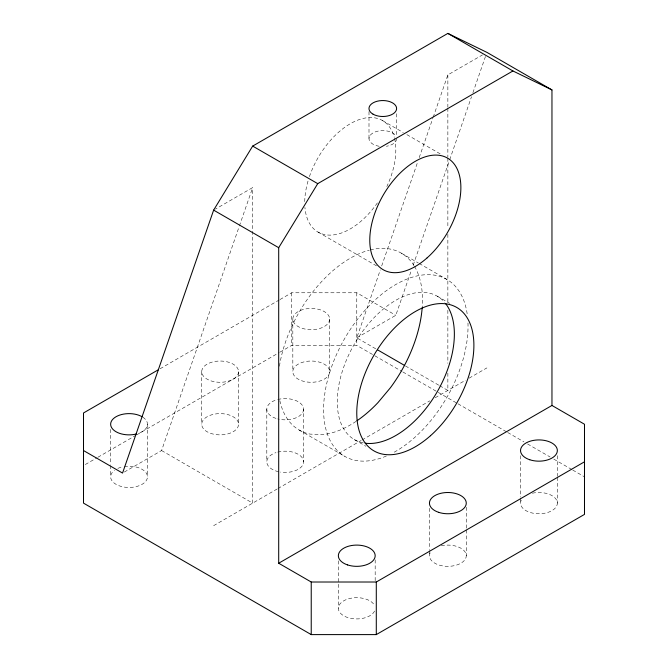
<?xml version="1.0" encoding="UTF-8"?>
<svg xmlns="http://www.w3.org/2000/svg" width="668" height="668" viewBox="0 0 668 668"><rect width="100%" height="100%" fill="white"/><g stroke="black" fill="none" stroke-linecap="round" stroke-linejoin="round"><path stroke-width="0.5" stroke-dasharray="3.34 2.5" d="M124.323 472.051L161.581 450.541L239.027 226.986M239.369 226.001L252.671 187.591L215.405 209.101M375.708 348.779L356.77 337.849L380.309 269.897M381.678 265.956L417.834 161.564M419.203 157.623L432.847 118.228M433.19 117.242L447.861 74.9L482.463 54.918M356.77 337.849L395.807 315.313L411.162 270.991M413.208 265.087L449.372 160.696M449.714 159.71L471.541 96.676M472.911 92.735L485.536 56.304M160.12 368.744L279.09 300.057M279.992 299.54L291.707 292.768L356.77 292.768L395.807 315.313M85.312 464.527L97.027 457.755M97.929 457.238L135.788 435.386M136.689 434.86L279.09 352.646M279.992 352.128L291.707 345.364L356.77 345.364L373.938 355.276M213.635 525.666L277.07 489.043M277.971 488.517L361.112 440.521M362.014 440.003L429.783 400.867M435.21 397.744L465.604 380.192M469.153 378.146L486.897 367.901M382.472 120.541L403.255 132.54M406.87 134.627L441.206 154.45M401.334 253.155L418.302 262.95M419.195 263.468L446.875 279.449M437.214 296.183L449.639 303.356M318.06 232.097L376.802 266.014M405.476 365.964L438.843 385.227M439.744 385.753L447.861 390.438L447.861 372.736M374.848 355.793L401.952 371.45M402.854 371.967L457.079 403.272M457.981 403.789L506.778 431.962M507.68 432.488L523.946 441.882M527.561 443.97L550.148 457.012M553.764 459.091L571.841 469.529M572.743 470.055L584.492 476.835M354.407 439.611L365.939 446.274M299.197 430.05L344.746 456.344M161.581 450.541L252.671 503.129L252.671 187.591M557.346 455.693L557.346 476.317M557.346 477.344L557.346 503.129M520.547 455.693L520.547 496.942M520.547 497.969L520.547 503.129M466.264 507.254L466.264 528.906M466.264 529.941L466.264 555.718M447.861 74.9L447.861 107.181M447.861 108.224L447.861 157.164M447.861 158.207L447.861 227.98M447.861 234.226L447.861 302.963M447.861 310.253L447.861 363.359M429.457 508.281L429.457 549.53M429.457 550.557L429.457 555.718M396.6 113.71L396.6 136.506M375.174 559.842L375.174 581.494M368.995 111.639L368.995 138.577M356.77 292.768L356.77 345.364M338.367 560.87L338.367 608.306M329.633 319.07A18.403 10.621 0 0 1 302.028 328.264A18.403 10.621 0 0 1 302.028 309.868A18.403 10.621 0 0 1 329.633 319.07L329.633 371.659A18.403 10.621 0 0 1 302.028 380.86A18.403 10.621 0 0 1 302.028 362.457A18.403 10.621 0 0 1 329.633 371.659M277.713 399.514A18.403 10.621 0 0 1 303.606 409.217L303.606 461.805M292.826 319.07L292.826 371.659M291.707 292.768L291.707 345.364M266.799 409.217L266.799 461.805M238.543 371.659A18.403 10.621 0 0 1 210.938 380.86A18.403 10.621 0 0 1 210.938 362.457A18.403 10.621 0 0 1 238.543 371.659L238.543 424.247A18.403 10.621 0 0 1 210.938 433.449A18.403 10.621 0 0 1 210.938 415.045A18.403 10.621 0 0 1 238.543 424.247M201.736 371.659L201.736 424.247M147.453 424.247L147.453 476.835M110.654 429.399L110.654 464.46M110.654 465.487L110.654 476.835M363.275 442.901A82.807 47.812 -60 0 1 354.407 343.995A82.807 47.812 -60 0 1 444.496 302.22M386.38 456.019A102.137 58.968 -60 0 1 323.646 406.286A102.137 58.968 -60 0 1 392.024 286.806A102.137 58.968 -60 0 1 467.283 314.661M467.976 322.97A102.137 58.968 -60 0 1 392.041 453.355M370.256 249.924A102.137 58.968 -60 0 1 413.96 265.522M414.511 266.415A102.137 58.968 -60 0 1 422.251 306.771M356.094 421.358A102.137 58.968 -60 0 1 322.627 434.601L310.144 434.108A102.137 58.968 -60 0 1 279.641 399.79M279.433 366.231A102.137 58.968 -60 0 1 369.279 250.174M277.713 452.102A18.403 10.621 0 0 1 303.548 460.97A18.403 10.621 0 0 1 280.443 472.067M278.614 471.725A18.403 10.621 0 0 1 266.858 462.64A18.403 10.621 0 0 1 276.001 452.603M532.354 493.209A18.403 10.621 0 0 1 557.229 501.927A18.403 10.621 0 0 1 536.387 513.65A18.403 10.621 0 0 1 521.942 499.063M374.548 611.053A18.403 10.621 0 0 1 346.216 617.007A18.403 10.621 0 0 1 346.216 599.605A18.403 10.621 0 0 1 374.548 605.559M124.29 466.573A18.403 10.621 0 0 1 147.436 477.294A18.403 10.621 0 0 1 122.762 486.813A18.403 10.621 0 0 1 114.453 470.364M117.852 468.402A18.403 10.621 0 0 1 123.371 466.732M441.264 545.798A18.403 10.621 0 0 1 466.147 554.515A18.403 10.621 0 0 1 445.297 566.239A18.403 10.621 0 0 1 430.86 551.651M303.606 409.217A18.403 10.621 0 0 1 277.713 418.928M276.001 418.418A18.403 10.621 0 0 1 276.001 400.015M309.418 176.644A64.412 37.183 -60 0 1 354.733 121.409A64.412 37.183 -60 0 1 394.254 137.307M394.504 138.276A64.412 37.183 -60 0 1 386.847 186.531M377.395 202.897A64.412 37.183 -60 0 1 331.712 235.061A64.412 37.183 -60 0 1 304.917 207.414M304.733 201.627A64.412 37.183 -60 0 1 308.19 180.485M142.885 417.233A18.403 10.621 0 0 1 138.251 433.449M396.6 138.577A13.803 7.966 0 0 1 386.371 146.275M379.224 146.275A13.803 7.966 0 0 1 373.036 132.94A13.803 7.966 0 0 1 396.132 136.514"/><path stroke-width="1" d="M551.96 89.921L512.924 70.967L317.734 183.65L278.698 247.694L278.698 563.233L551.96 405.459L551.96 89.921L486.897 52.363L447.861 33.4L252.671 146.092L213.635 210.128L122.545 473.078L83.508 450.541M158.316 369.788L83.508 412.974L83.508 503.129L311.23 634.6L376.293 634.6L584.492 514.393L584.492 424.247L551.96 405.459M278.698 563.233L311.23 582.012L376.293 582.012L584.492 461.805M447.861 33.4L512.924 70.967M252.671 146.092L317.734 183.65M213.635 210.128L278.698 247.694M377.512 349.823L404.574 365.446M376.293 582.012L376.293 634.6M311.23 582.012L311.23 634.6M445.731 303.74A82.807 47.812 -60 0 1 437.214 391.807A82.807 47.812 -60 0 1 365.204 443.21M422.176 307.781A102.137 58.968 -60 0 1 390.388 387.774L377.904 402.687A102.137 58.968 -60 0 1 356.929 420.79M136.539 433.95A18.403 10.621 0 0 1 113.276 429.716A18.403 10.621 0 0 1 117.727 415.872A18.403 10.621 0 0 1 142.067 416.732M529.749 459.743A18.403 10.621 0 0 0 557.346 450.541A18.403 10.621 0 0 0 529.749 441.339A18.403 10.621 0 0 0 529.749 459.743M347.569 564.919A18.403 10.621 0 0 0 375.174 555.718A18.403 10.621 0 0 0 347.569 546.516A18.403 10.621 0 0 0 347.569 564.919M438.659 512.331A18.403 10.621 0 0 0 466.264 503.129A18.403 10.621 0 0 0 438.659 493.928A18.403 10.621 0 0 0 438.659 512.331M373.036 114.161A13.803 7.966 0 0 0 396.132 110.587A13.803 7.966 0 0 0 379.224 100.826A13.803 7.966 0 0 0 373.036 114.161M430.484 435.728A82.807 47.812 -60 0 0 456.737 307.447A82.807 47.812 -60 0 0 358.766 394.32A82.807 47.812 -60 0 0 430.484 435.728M427.119 257.873A64.412 37.183 -60 0 0 447.535 158.107A64.412 37.183 -60 0 0 371.333 225.675A64.412 37.183 -60 0 0 427.119 257.873"/></g></svg>
